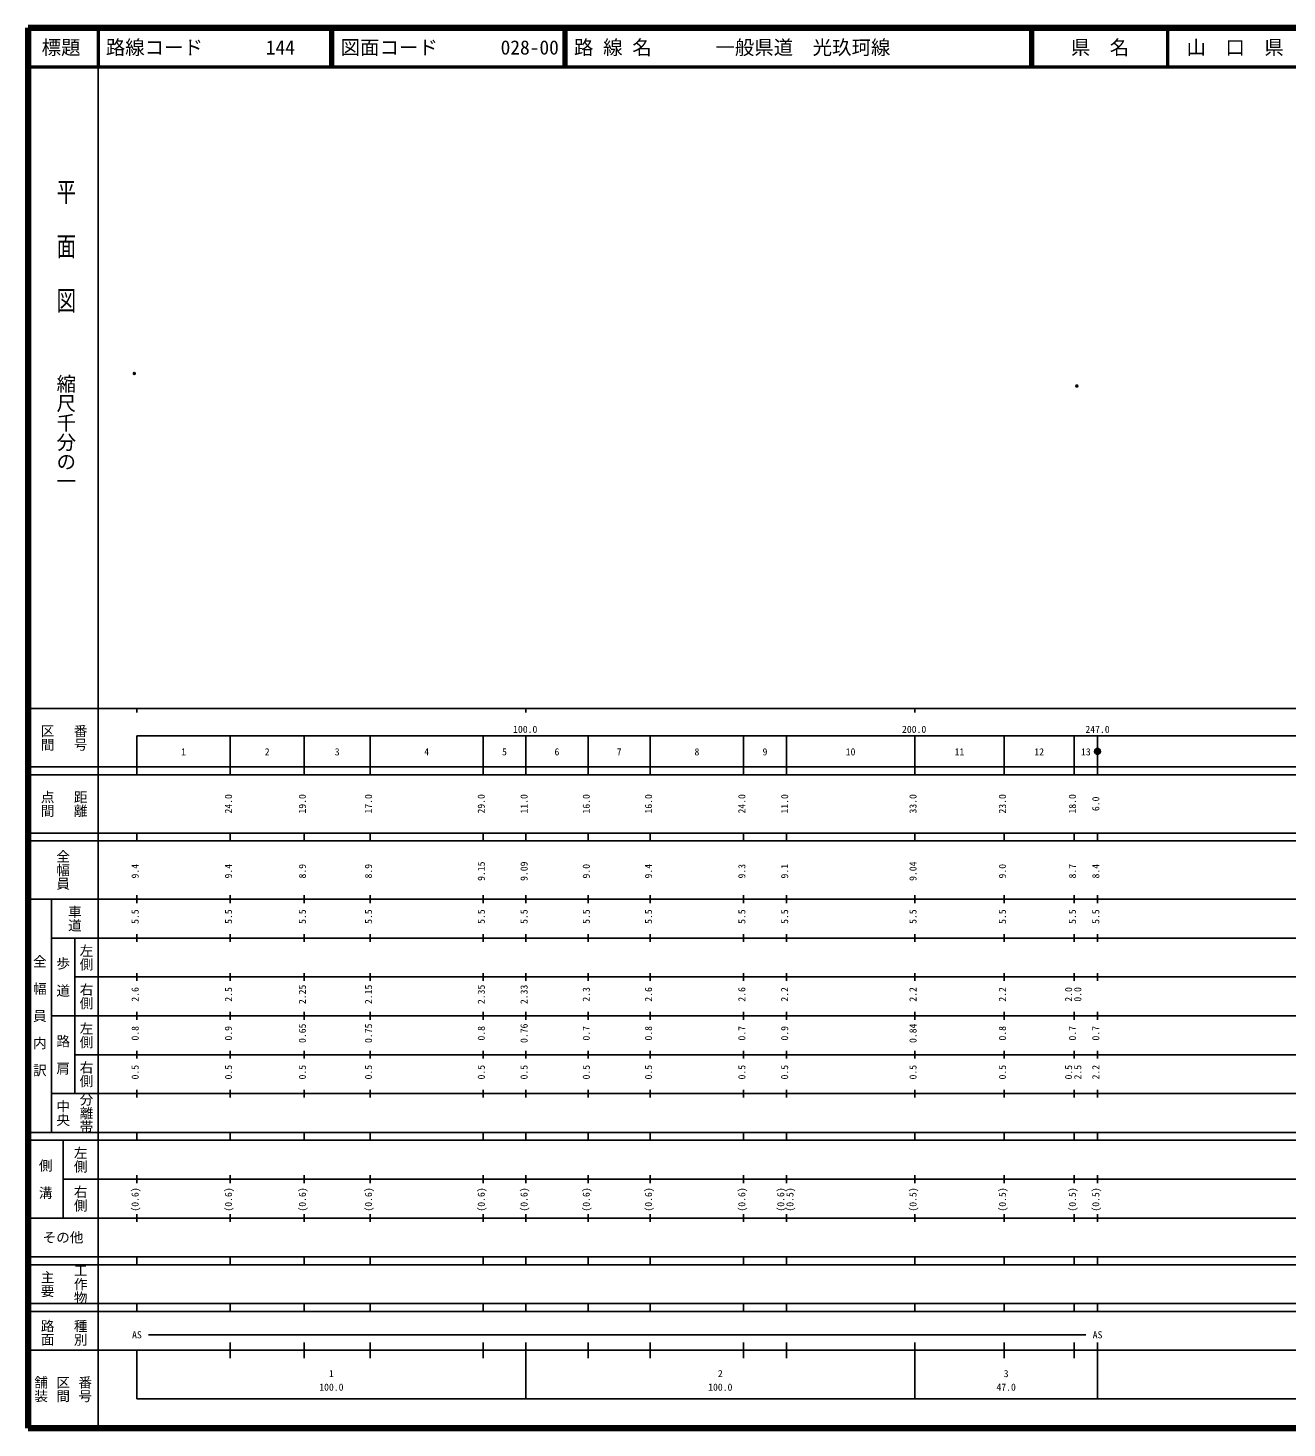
# Model space of a CAD drawing. Units: millimetres on the paper. Extents: x 40 to 680, y 20 to 380.
# Drawn here: x 40 to 363.7, y 20 to 380 of the extents above; entities that cross this region are included whole.
import ezdxf
from ezdxf.enums import TextEntityAlignment as Align

# ---------------------------------------------------------------- set-up
doc = ezdxf.new("R2010")
doc.units = ezdxf.units.MM
doc.header["$PDMODE"] = 32
doc.header["$PDSIZE"] = 0.5
doc.layers.add('M-OTRS', color=6, linetype='Continuous')
doc.layers.add('M-TTL-TXT', color=7, linetype='Continuous')
for name, color, linetype, lineweight in [('M-TTL', 2, 'Continuous', 140), ('M-TTL-BAND', 7, 'Continuous', 25), ('M-TTL-LINE', 7, 'Continuous', 50)]:
    doc.layers.add(name, color=color, linetype=linetype, lineweight=lineweight)
doc.styles.add('@ＭＳ ゴシック', font='')
doc.styles.add('ＭＳ ゴシック', font='')
doc.styles.get('@ＭＳ ゴシック').set_extended_font_data('@MS Gothic')
doc.styles.get('ＭＳ ゴシック').set_extended_font_data('MS Gothic')

msp = doc.modelspace()

# ---------------------------------------------------------------- hatches: boundary and pattern name
at = {"layer": 'M-TTL-BAND'}
msp.add_hatch(color=256, dxfattribs=at).paths.add_polyline_path([(315.75, 194, 1), (314.25, 194, 1)])

# ---------------------------------------------------------------- linework, layer by layer
at = {"layer": 'M-OTRS'}
for p in [(67.339, 291.173), (309.672, 287.943)]:
    msp.add_point(p, dxfattribs=at)
at = {"layer": 'M-TTL'}
for p, q in [((40, 380), (40, 20)), ((680, 380), (40, 380)), ((40, 20), (680, 20))]:
    msp.add_line(p, q, dxfattribs=at)
at = {"layer": 'M-TTL-BAND'}
for p, q in [((58, 370), (58, 20)), ((40, 205), (579, 205)), ((68, 205), (68, 204)), ((168, 205), (168, 204)), ((268, 205), (268, 204)), ((68, 198), (579, 198)), ((68, 198), (68, 188)), ((92, 188), (92, 198)), ((111, 188), (111, 198)), ((128, 188), (128, 198)), ((157, 188), (157, 198)), ((168, 188), (168, 198)), ((184, 188), (184, 198)), ((200, 188), (200, 198)), ((224, 188), (224, 198)), ((235, 188), (235, 198)), ((268, 188), (268, 198)), ((291, 188), (291, 198)), ((309, 188), (309, 198)), ((315, 188), (315, 198)), ((40, 190), (579, 190)), ((40, 188), (579, 188)), ((40, 173), (579, 173)), ((68, 171), (68, 173)), ((92, 171), (92, 173)), ((111, 171), (111, 173)), ((128, 171), (128, 173)), ((157, 171), (157, 173)), ((168, 171), (168, 173)), ((184, 171), (184, 173)), ((200, 171), (200, 173)), ((224, 171), (224, 173)), ((235, 171), (235, 173)), ((268, 171), (268, 173)), ((291, 171), (291, 173)), ((309, 171), (309, 173)), ((315, 171), (315, 173)), ((40, 171), (579, 171)), ((40, 156), (579, 156)), ((46, 96), (46, 156)), ((68, 155), (68, 157)), ((92, 155), (92, 157)), ((111, 155), (111, 157)), ((128, 155), (128, 157)), ((157, 155), (157, 157)), ((168, 155), (168, 157)), ((184, 155), (184, 157)), ((200, 155), (200, 157)), ((224, 155), (224, 157)), ((235, 155), (235, 157)), ((268, 155), (268, 157)), ((291, 155), (291, 157)), ((309, 155), (309, 157)), ((315, 155), (315, 157)), ((46, 146), (579, 146)), ((52, 146), (52, 106)), ((68, 145), (68, 147)), ((92, 145), (92, 147)), ((111, 145), (111, 147)), ((128, 145), (128, 147)), ((157, 145), (157, 147)), ((168, 145), (168, 147)), ((184, 145), (184, 147)), ((200, 145), (200, 147)), ((224, 145), (224, 147)), ((235, 145), (235, 147)), ((268, 145), (268, 147)), ((291, 145), (291, 147)), ((309, 145), (309, 147)), ((315, 145), (315, 147)), ((68, 135), (68, 137)), ((92, 135), (92, 137)), ((111, 135), (111, 137)), ((128, 135), (128, 137)), ((157, 135), (157, 137)), ((168, 135), (168, 137)), ((184, 135), (184, 137)), ((200, 135), (200, 137)), ((224, 135), (224, 137)), ((235, 135), (235, 137)), ((268, 135), (268, 137)), ((291, 135), (291, 137)), ((309, 135), (309, 137)), ((315, 135), (315, 137)), ((52, 136), (579, 136)), ((46, 126), (579, 126)), ((68, 125), (68, 127)), ((92, 125), (92, 127)), ((111, 125), (111, 127)), ((128, 125), (128, 127)), ((157, 125), (157, 127)), ((168, 125), (168, 127)), ((184, 125), (184, 127)), ((200, 125), (200, 127)), ((224, 125), (224, 127)), ((235, 125), (235, 127)), ((268, 125), (268, 127)), ((291, 125), (291, 127)), ((309, 125), (309, 127)), ((315, 125), (315, 127)), ((52, 116), (579, 116)), ((68, 115), (68, 117)), ((92, 115), (92, 117)), ((111, 115), (111, 117)), ((128, 115), (128, 117)), ((157, 115), (157, 117)), ((168, 115), (168, 117)), ((184, 115), (184, 117)), ((200, 115), (200, 117)), ((224, 115), (224, 117)), ((235, 115), (235, 117)), ((268, 115), (268, 117)), ((291, 115), (291, 117)), ((309, 115), (309, 117)), ((315, 115), (315, 117)), ((46, 106), (579, 106)), ((68, 105), (68, 107)), ((92, 105), (92, 107)), ((111, 105), (111, 107)), ((128, 105), (128, 107)), ((157, 105), (157, 107)), ((168, 105), (168, 107)), ((184, 105), (184, 107)), ((200, 105), (200, 107)), ((224, 105), (224, 107)), ((235, 105), (235, 107)), ((268, 105), (268, 107)), ((291, 105), (291, 107)), ((309, 105), (309, 107)), ((315, 105), (315, 107)), ((40, 96), (579, 96)), ((40, 94), (579, 94)), ((49, 94), (49, 74)), ((68, 94), (68, 96)), ((92, 94), (92, 96)), ((111, 94), (111, 96)), ((128, 94), (128, 96)), ((157, 94), (157, 96)), ((168, 94), (168, 96)), ((184, 94), (184, 96)), ((200, 94), (200, 96)), ((224, 94), (224, 96)), ((235, 94), (235, 96)), ((268, 94), (268, 96)), ((291, 94), (291, 96)), ((309, 94), (309, 96)), ((315, 94), (315, 96)), ((49, 84), (579, 84)), ((68, 83), (68, 85)), ((92, 83), (92, 85)), ((111, 83), (111, 85)), ((128, 83), (128, 85)), ((157, 83), (157, 85)), ((168, 83), (168, 85)), ((184, 83), (184, 85)), ((200, 83), (200, 85)), ((224, 83), (224, 85)), ((235, 83), (235, 85)), ((268, 83), (268, 85)), ((291, 83), (291, 85)), ((309, 83), (309, 85)), ((315, 83), (315, 85)), ((40, 74), (579, 74)), ((68, 73), (68, 75)), ((92, 73), (92, 75)), ((111, 73), (111, 75)), ((128, 73), (128, 75)), ((157, 73), (157, 75)), ((168, 73), (168, 75)), ((184, 73), (184, 75)), ((200, 73), (200, 75)), ((224, 73), (224, 75)), ((235, 73), (235, 75)), ((268, 73), (268, 75)), ((291, 73), (291, 75)), ((309, 73), (309, 75)), ((315, 73), (315, 75)), ((40, 64), (579, 64)), ((40, 62), (579, 62)), ((68, 62), (68, 64)), ((92, 62), (92, 64)), ((111, 62), (111, 64)), ((128, 62), (128, 64)), ((157, 62), (157, 64)), ((168, 62), (168, 64)), ((184, 62), (184, 64)), ((200, 62), (200, 64)), ((224, 62), (224, 64)), ((235, 62), (235, 64)), ((268, 62), (268, 64)), ((291, 62), (291, 64)), ((309, 62), (309, 64)), ((315, 62), (315, 64)), ((40, 52), (579, 52)), ((68, 50), (68, 52)), ((92, 50), (92, 52)), ((111, 50), (111, 52)), ((128, 50), (128, 52)), ((157, 50), (157, 52)), ((168, 50), (168, 52)), ((184, 50), (184, 52)), ((200, 50), (200, 52)), ((224, 50), (224, 52)), ((235, 50), (235, 52)), ((268, 50), (268, 52)), ((291, 50), (291, 52)), ((309, 50), (309, 52)), ((315, 50), (315, 52)), ((40, 50), (579, 50)), ((71, 44), (312, 44)), ((40, 40), (579, 40)), ((68, 40), (68, 27.5)), ((92, 38), (92, 42)), ((111, 38), (111, 42)), ((128, 38), (128, 42)), ((157, 38), (157, 42)), ((168, 27.5), (168, 42)), ((184, 38), (184, 42)), ((200, 38), (200, 42)), ((224, 38), (224, 42)), ((235, 38), (235, 42)), ((268, 27.5), (268, 42)), ((291, 38), (291, 42)), ((309, 38), (309, 42)), ((315, 27.5), (315, 42)), ((68, 27.5), (579, 27.5))]:
    msp.add_line(p, q, dxfattribs=at)
msp.add_lwpolyline([(315.75, 194, 1), (314.25, 194, 1)], format="xyb", close=True, dxfattribs=at)
at = {"layer": 'M-TTL-LINE'}
for p, q in [((58, 380), (58, 370)), ((117.75, 380), (117.75, 370)), ((118.25, 380), (118.25, 370)), ((177.75, 380), (177.75, 370)), ((178.25, 380), (178.25, 370)), ((297.75, 380), (297.75, 370)), ((298.25, 380), (298.25, 370)), ((333, 380), (333, 370)), ((40, 370), (680, 370))]:
    msp.add_line(p, q, dxfattribs=at)

# ---------------------------------------------------------------- texts
at = {"layer": 'M-TTL-BAND', "style": '@ＭＳ ゴシック', "width": 1.4}
msp.add_text('平  面  図', height=3.666, rotation=270, dxfattribs=at).set_placement((49.777, 306.475), align=Align.MIDDLE_RIGHT)
at = {"layer": 'M-TTL-BAND', "style": '@ＭＳ ゴシック'}
msp.add_text('縮尺千分の一', height=3.666, rotation=270, dxfattribs=at).set_placement((49.777, 261.03), align=Align.MIDDLE_RIGHT)
for s, p in [('区間', (45, 197.5)), ('番号', (53.5, 197.5)), ('点間', (45, 180.5)), ('距離', (53.5, 180.5)), ('全幅員', (49, 163.5)), ('車道', (52, 151)), ('左側', (55, 141)), ('全\u3000幅\u3000員\u3000内\u3000訳', (43, 126)), ('歩\u3000道', (49, 136)), ('右側', (55, 131)), ('左側', (55, 121)), ('路\u3000肩', (49, 116)), ('右側', (55, 111)), ('分離帯', (55, 101)), ('中央', (49, 101)), ('左側', (53.5, 89)), ('側\u3000溝', (44.5, 84)), ('右側', (53.5, 79)), ('工作物', (53.5, 57)), ('主要', (45, 57)), ('路面', (45, 44.5)), ('種別', (53.5, 44.5)), ('舗装', (43.333, 30)), ('区間', (49, 30)), ('番号', (54.667, 30))]:
    msp.add_text(s, height=2.566, rotation=270, dxfattribs=at).set_placement(p, align=Align.MIDDLE_CENTER)
at = {"layer": 'M-TTL-BAND', "style": 'ＭＳ ゴシック'}
for s, p in [('100.0', (167.844, 198.195)), ('200.0', (267.844, 198.195)), ('247.0', (315, 198.195)), ('1', (80, 192.405)), ('2', (101.5, 192.405)), ('3', (119.5, 192.405)), ('4', (142.5, 192.405)), ('5', (162.5, 192.405)), ('6', (176, 192.405)), ('7', (192, 192.405)), ('8', (212, 192.405)), ('9', (229.5, 192.405)), ('10', (251.5, 192.405)), ('11', (279.5, 192.405)), ('12', (300, 192.405)), ('13', (312, 192.405)), ('AS', (68, 42.5)), ('AS', (315, 42.5)), ('1', (118, 32.523)), ('2', (218, 32.523)), ('3', (291.5, 32.523)), ('100.0', (118, 29.033)), ('100.0', (218, 29.033)), ('47.0', (291.5, 29.033))]:
    msp.add_text(s, height=1.833, dxfattribs=at).set_placement(p, align=Align.BOTTOM_CENTER)
for s, p in [('24.0', (93, 180.5)), ('19.0', (112, 180.5)), ('17.0', (129, 180.5)), ('29.0', (158, 180.5)), ('11.0', (169, 180.5)), ('16.0', (185, 180.5)), ('16.0', (201, 180.5)), ('24.0', (225, 180.5)), ('11.0', (236, 180.5)), ('33.0', (269, 180.5)), ('23.0', (292, 180.5)), ('18.0', (310, 180.5)), ('6.0', (316, 180.5)), ('9.4', (69, 163.174)), ('9.4', (93, 163.174)), ('8.9', (112, 163.174)), ('8.9', (129, 163.174)), ('9.15', (158, 163.174)), ('9.09', (169, 163.174)), ('9.0', (185, 163.174)), ('9.4', (201, 163.174)), ('9.3', (225, 163.174)), ('9.1', (236, 163.174)), ('9.04', (269, 163.174)), ('9.0', (292, 163.174)), ('8.7', (310, 163.174)), ('8.4', (316, 163.174)), ('5.5', (69, 151.5)), ('5.5', (93, 151.5)), ('5.5', (112, 151.5)), ('5.5', (129, 151.5)), ('5.5', (158, 151.5)), ('5.5', (169, 151.5)), ('5.5', (185, 151.5)), ('5.5', (201, 151.5)), ('5.5', (225, 151.5)), ('5.5', (236, 151.5)), ('5.5', (269, 151.5)), ('5.5', (292, 151.5)), ('5.5', (310, 151.5)), ('5.5', (316, 151.5)), ('2.6', (69, 131.5)), ('2.5', (93, 131.5)), ('2.25', (112, 131.5)), ('2.15', (129, 131.5)), ('2.35', (158, 131.5)), ('2.33', (169, 131.5)), ('2.3', (185, 131.5)), ('2.6', (201, 131.5)), ('2.6', (225, 131.5)), ('2.2', (236, 131.5)), ('2.2', (269, 131.5)), ('2.2', (292, 131.5)), ('2.0', (309, 131.5)), ('0.0', (311.37, 131.5)), ('0.8', (69, 121.5)), ('0.9', (93, 121.5)), ('0.65', (112, 121.5)), ('0.75', (129, 121.5)), ('0.8', (158, 121.5)), ('0.76', (169, 121.5)), ('0.7', (185, 121.5)), ('0.8', (201, 121.5)), ('0.7', (225, 121.5)), ('0.9', (236, 121.5)), ('0.84', (269, 121.5)), ('0.8', (292, 121.5)), ('0.7', (310, 121.5)), ('0.7', (316, 121.5)), ('0.5', (69, 111.5)), ('0.5', (93, 111.5)), ('0.5', (112, 111.5)), ('0.5', (129, 111.5)), ('0.5', (158, 111.5)), ('0.5', (169, 111.5)), ('0.5', (185, 111.5)), ('0.5', (201, 111.5)), ('0.5', (225, 111.5)), ('0.5', (236, 111.5)), ('0.5', (269, 111.5)), ('0.5', (292, 111.5)), ('0.5', (309, 111.5)), ('2.5', (311.37, 111.5)), ('2.2', (316, 111.5)), ('(0.6)', (69, 78.764)), ('(0.6)', (93, 78.764)), ('(0.6)', (112, 78.764)), ('(0.6)', (129, 78.764)), ('(0.6)', (158, 78.764)), ('(0.6)', (169, 78.764)), ('(0.6)', (185, 78.764)), ('(0.6)', (201, 78.764)), ('(0.6)', (225, 78.764)), ('(0.6)', (235, 78.764)), ('(0.5)', (237.37, 78.764)), ('(0.5)', (269, 78.764)), ('(0.5)', (292, 78.764)), ('(0.5)', (310, 78.764)), ('(0.5)', (316, 78.764))]:
    msp.add_text(s, height=1.833, rotation=90, dxfattribs=at).set_placement(p, align=Align.BOTTOM_CENTER)
msp.add_text('その他', height=2.566, dxfattribs=at).set_placement((49, 69), align=Align.MIDDLE_CENTER)
at = {"layer": 'M-TTL-TXT', "style": 'ＭＳ ゴシック'}
for s, p in [('標題', (48.5, 375)), ('県\u3000名', (315.625, 375)), ('山\u3000口\u3000県', (350.375, 375))]:
    msp.add_text(s, height=3.666, dxfattribs=at).set_placement(p, align=Align.MIDDLE_CENTER)
for s, p in [('路線コード', (60, 375)), ('144', (101.142, 375)), ('図面コード', (120.38, 375)), ('028-00', (161.521, 375)), ('路 線 名', (180.38, 375)), ('一般県道\u3000光玖珂線', (216.734, 375))]:
    msp.add_text(s, height=3.666, dxfattribs=at).set_placement(p, align=Align.MIDDLE_LEFT)

doc.saveas('drawing.dxf')
